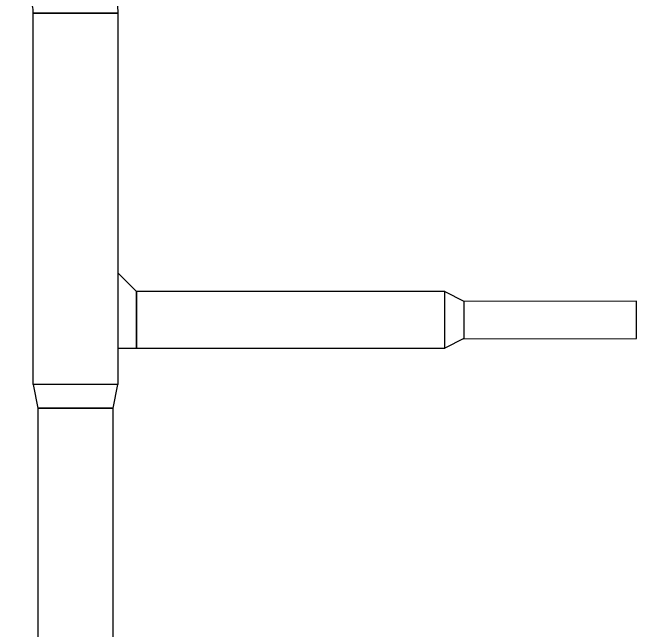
# Model space of a CAD drawing. Header units: inches. Extents: x -172 to 5713, y -54 to 3470.
# Drawn here: x 4708.5 to 5040.7, y 558.8 to 887.6 of the extents above; entities that cross this region are included whole.
import ezdxf

# ---------------------------------------------------------------- set-up
doc = ezdxf.new("R2010")
doc.units = ezdxf.units.IN
doc.header["$MEASUREMENT"] = 0
doc.layers.add('MTY-UFLEME-KANALI', color=20, linetype='Continuous')

msp = doc.modelspace()

# ---------------------------------------------------------------- linework, layer by layer
at = {"layer": 'MTY-UFLEME-KANALI'}
msp.add_lwpolyline([(4764.53, 887.24), (4719.53, 887.24), (4719.53, 888.24, 0.414214), (4709.53, 898.24), (4708.53, 898.24), (4708.53, 933.24), (4719.53, 933.24, -0.414214), (4764.53, 888.24)], format="xyb", close=True, dxfattribs=at)
for points in [[(4719.53, 887.24), (4764.53, 887.24), (4764.53, 689.66), (4719.53, 689.66)], [(4764.53, 749.12), (4764.53, 709.12), (4774.53, 709.12), (4774.53, 739.12)], [(4774.53, 709.12), (4938.69, 709.12), (4938.69, 739.12), (4774.53, 739.12)], [(4938.69, 739.12), (4948.69, 734.04), (4948.69, 714.14), (4938.69, 709.12)], [(5040.69, 714.14), (5040.69, 734.04), (4948.69, 733.95), (4948.69, 714.05)], [(4764.53, 689.66), (4719.53, 689.66), (4722.03, 677.16), (4762.03, 677.16)], [(4722.03, 225.21), (4762.03, 225.21), (4762.03, 677.16), (4722.03, 677.16)]]:
    msp.add_lwpolyline(points, close=True, dxfattribs=at)

doc.saveas('drawing.dxf')
